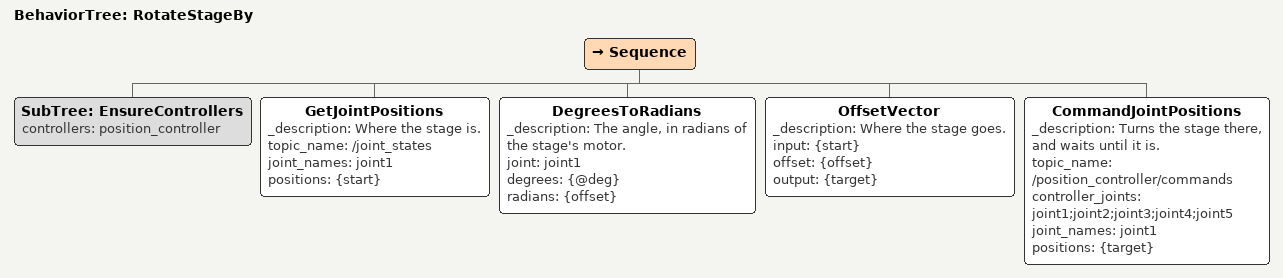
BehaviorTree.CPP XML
<?xml version="1.0" encoding="UTF-8"?>
<root BTCPP_format="4" main_tree_to_execute="RotateStageBy">

  <BehaviorTree ID="RotateStageBy" _description="Turns the rotary stage by an angle in degrees from where it is.">
    <Sequence>
      <SubTree ID="EnsureControllers" controllers="position_controller"/>
      <GetJointPositions _description="Where the stage is." topic_name="/joint_states" joint_names="joint1" positions="{start}"/>
      <DegreesToRadians _description="The angle, in radians of the stage's motor." joint="joint1"
                        degrees="{@deg}" radians="{offset}"/>
      <OffsetVector _description="Where the stage goes." input="{start}" offset="{offset}" output="{target}"/>
      <CommandJointPositions _description="Turns the stage there, and waits until it is."
                             topic_name="/position_controller/commands"
                             controller_joints="joint1;joint2;joint3;joint4;joint5"
                             joint_names="joint1" positions="{target}"/>
    </Sequence>
  </BehaviorTree>

  <!-- The payload of the objective, for editors: what each entry is, with an example. -->

</root>
